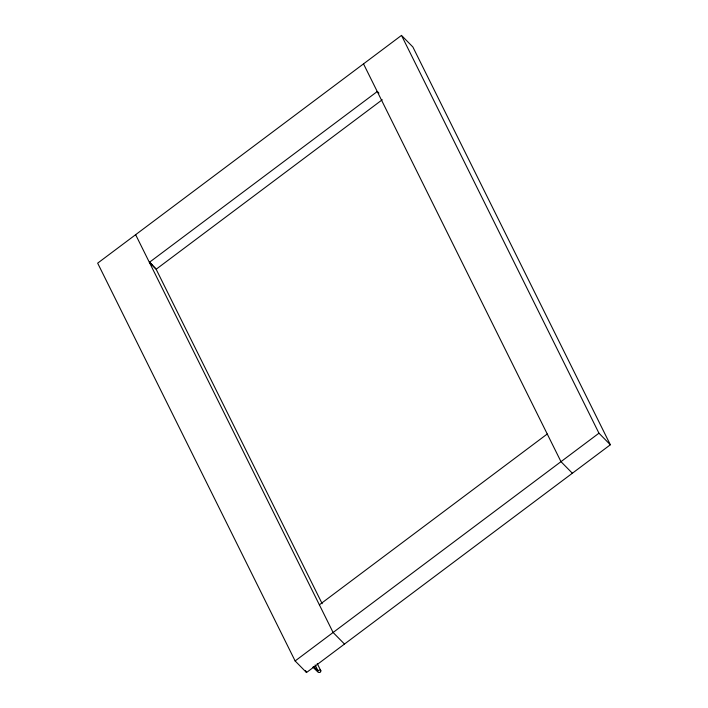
<?xml version="1.0" encoding="UTF-8"?>
<svg xmlns="http://www.w3.org/2000/svg" width="708" height="708" viewBox="0 0 708 708"><rect width="100%" height="100%" fill="white"/><g stroke="black" fill="none" stroke-linecap="round" stroke-linejoin="round"><path stroke-width="1.06" d="M312.989 667.219L313.848 666.573L318.069 670.857A1.504 1.133 -26.8 0 1 319.007 670.14L320.158 670.104A1.699 1.283 -26.8 0 1 320.839 670.786L320.662 671.768A1.504 1.133 -26.8 0 1 319.724 672.494L318.273 672.361L312.954 667.246M401.489 35.4L97.66 263.155L295.13 660.953L306.511 672.529L610.34 444.774L412.87 46.976L401.489 35.4L598.959 433.199L610.34 444.774M156.149 269.244L382.258 99.748M319.379 604.818L547.249 434.004M295.13 660.953L598.959 433.199M378.753 93.067L377.249 91.536L149.37 262.349L156.185 269.323L322.184 603.72M377.284 91.606L378.789 93.137M572.365 473.245L560.984 461.669L363.514 63.87M149.609 262.323L151.423 264.164M151.937 264.686L155.353 268.164M344.486 644.059L333.105 632.483L135.635 234.684M151.326 263.703L151.981 264.765M151.211 263.757L151.459 264.234M317.228 663.582L320.839 670.786M315.087 664.962L318.06 670.892M305.529 670.556L306.511 672.529"/></g></svg>
